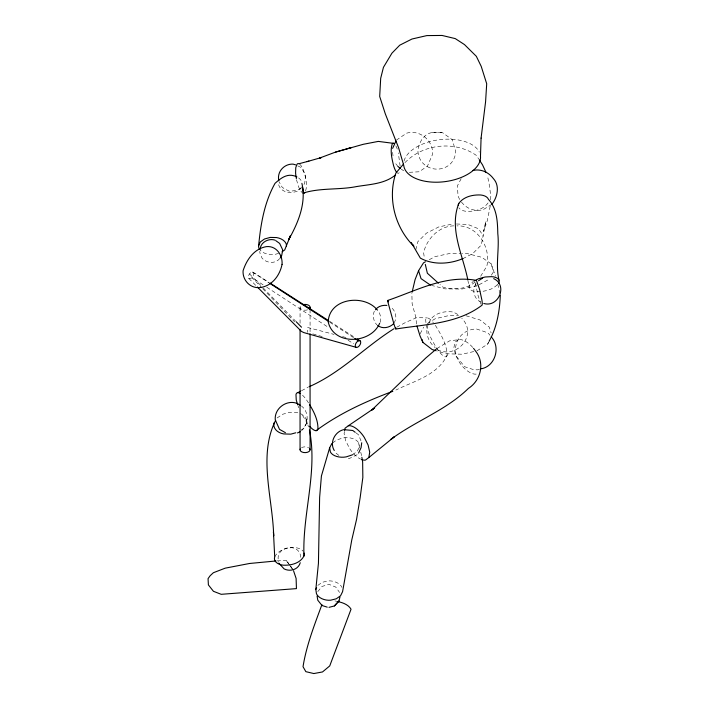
<?xml version="1.0" encoding="UTF-8"?>
<svg xmlns="http://www.w3.org/2000/svg" width="709" height="709" viewBox="0 0 709 709"><rect width="100%" height="100%" fill="white"/><g stroke="black" fill="none" stroke-linecap="round" stroke-linejoin="round"><path stroke-width="0.53" stroke-dasharray="3.54 2.66" d="M307.538 332.397L307.546 330.164M400.124 165.995L398.307 152.914M490.211 206.124L487.296 220.641L483.458 231.382L485.887 221.27L481.278 245.048L472.655 253.671L463.092 258.546M490.601 199.778L490.788 196.606L489.467 185.749L487.411 175.415M344.459 431.462L344.095 433.607L345.717 440.803L349.555 448.425A15.935 7.161 52.4 0 0 360.553 459.095M380.299 322.311L380.254 315.434L378.969 311.517M415.793 249.772L417.69 241.884L426.304 233.261L438.738 226.933L453.29 223.876M374.317 311.162C372.287 315.727 373.483 321.115 376.771 324.775M305.641 190.854C307.6 184.313 305.57 177.232 303.7 170.869A11.45 3.944 75.4 0 0 298.968 163.744M428.342 324.279C424.478 332.344 428.528 342.332 435.202 347.649M428.75 323.304C432.224 313.334 443.931 310.569 453.388 312.066L459.911 315.611M301.44 186.901L300.634 188.709L297 191.386L292.073 192.591L286.817 192.086A9.509 6.922 20.6 0 1 278.619 182.816M304.001 184.491L304.728 182.957L305.597 175.229L301.219 167.519L297.496 165.755M476.918 350.831L487.57 344.255L488.572 342.323M393.974 322.941C397.669 317.898 395.48 310.489 390.748 306.935M461.16 178.668L457.402 185.864L458.041 196.012L459.981 200.257M420.207 333.726L423.645 327.15M487.57 344.255L488.554 342.376M317.783 591.625L322.028 586.449L328.994 584.349L335.765 587.087L339.602 592.485M435.335 325.298C440.954 334.311 446.688 344.104 447.184 354.961C438.002 375.185 414.012 380.981 395.879 390.065M491.364 275.207L493.57 271.715L491.098 263.766L481.695 257.278L467.213 253.556L461.993 253.485M476.164 283.671C471.653 289.254 473.931 298.826 480.401 301.839M274.711 556.902C278.495 549.519 287.641 547.321 295.334 547.667A11.477 7.258 -4.8 0 1 303.23 551.327M480.64 276.297L486.817 266.185C491.319 247.432 477.175 224.753 456.871 225.905M488.084 202.907C483.175 209.713 474.099 211.699 466.132 211.3A11.539 6.691 -7.6 0 1 458.847 207.755M497.284 284.726C492.143 290.176 484.025 291.629 476.811 291.709A11.45 5.902 -9.7 0 1 469.739 284.965L473.009 281.615M404.954 162.636C422.936 143.874 454.965 140.276 476.404 155.448L478.637 158.869M279.727 258.546C275.314 264.085 266.566 263.323 262.091 258.191L259.893 252.962L259.822 251.332M475.021 282.031C466.469 289.414 453.406 290.043 442.921 287.11L439.926 284.486M301.6 430.62C308.725 424.487 309.31 412.133 301.582 406.097M301.157 188.071L297.541 190.225L289.68 191.333L284.265 188.771L282.005 186.963L278.983 181.708M436.85 348.58L449.586 340.861L458.377 339.708A16.263 7.684 49.8 0 1 472.814 347.507M458.377 339.708L454.868 342.341L453.875 347.853L455.586 355.138L459.671 362.769A16.263 7.675 49.8 0 0 476.732 373.998M332.636 442.957L336.553 440.032L342.837 437.985A12.567 7.418 -0.3 0 1 358.63 442.833L359.817 448.044M352.479 454.832L357.185 451.323L359.383 447.042L358.639 442.833M317.836 585.386L322.108 582.355L327.78 580.946A11.388 7.338 10.5 0 1 341.951 587.406M396.322 140.152L406.629 133.186C419.755 129.153 434.041 141.038 432.419 154.668L427.456 166.092L419.17 171.773L409.04 172.331M277.086 417.973L282.625 414.269L289.671 412.346L296.823 412.576A12.505 9.182 1.8 0 1 306.306 423.769L303.372 428.52L300.997 430.106M427.288 323.632L435.282 318.696L450.055 315.301L458.581 315.549M491.869 204.36L483.184 209.66C473.958 211.991 465.964 208.357 460.628 201.001M429.229 259.733L434.936 256.64L450.525 253.326L460.956 253.468M479.107 284.734L488.607 279.568M396.774 327.212L405.973 322.24L416.803 317.597L427.332 317.924M301.529 390.703L308.06 387.256M357.15 454.682L349.404 458.475L346.329 458.218M431.684 132.574C422.803 134.462 418.399 143.528 417.947 151.912C420.632 175.105 454.23 174.768 455.71 151.46L452.298 139.735L442.416 132.583L431.684 132.574L442.416 132.583M479.435 369.221L477.494 369.868L473.452 369.611L464.608 366.713L456.401 356.361C452.546 342.163 461.515 329.561 476.324 328.932L484.885 331.759L488.661 333.584L489.91 335.215M278.646 253.388L274.817 254.425L268.631 254.292A10.972 7.037 9.3 0 1 260.176 250.091M473.745 351.558L462.135 354.225L446.165 353.764L437.161 351.052M477.21 285.762L461.612 289.077L444.924 288.847L431.48 285.381M453.804 225.861C438.915 226.127 426.791 238.809 423.601 252.67L424.381 258.005M277.033 560.89L286.25 560.491L288.696 563.522M456.419 223.991L467.878 224.434L478.619 228.821L483.405 236.186M334.896 600.895L336.846 601.356M437.577 349.812C457.137 359.303 478.15 334.648 461.763 318.314M307.546 327.443L334.063 334.391M342.553 336.615L346.79 337.732M312.82 333.904L323.384 336.908M466.035 315.762L480.037 319.981L489.307 327.133L491.098 332.911M401.259 169.203L403.722 170.772M253.299 272.309A3.802 2.145 -57.3 0 1 251.314 278.194A3.802 2.145 -57.3 0 1 248.584 275.606A3.802 2.145 -57.3 0 1 253.299 272.309L269.11 282.457M329.543 321.248L354.651 337.369M252.218 271.972L268.844 282.74M329.818 322.24L353.844 337.794M263.092 284.823L252.005 277.6L261.905 287.872M266.788 287.234L328.675 327.567M348.075 340.214L353.623 343.821M338.884 455.408L334.967 452.342M356.033 432.915L358.497 434.741L361.342 441.787M248.832 278.433L255.798 285.452M249.488 273.878L262.49 287.207M263.261 287.987L295.387 320.92M262.667 288.66L294.66 321.833M398.006 166.491L394.275 161.944M288.758 563.735L286.25 560.491L289.901 565.631M290.504 566.491L292.941 569.912M289.387 564.541L291.762 568.104M308.495 402.907L306.315 399.548A15.935 5.052 60 0 0 301.555 394.381M307.6 423.796L301.36 413.418M291.036 566.624L293.039 569.939M481.039 304.214L478.185 295.99L475.872 285.328A9.509 1.303 77 0 1 475.517 281.703M491.098 263.766L495.502 276.085M298.055 405.849L298.657 407.772M306.058 418.913L308.504 426.933M296.504 179.714L298.294 185.988A11.45 3.944 75.4 0 0 303.035 193.114M497.753 284.141L500.067 294.226M360.766 452.218L361.714 456.392M467.851 280.082L469.323 288.164M416.653 323.978L415.447 315.851L412.124 303.638L411.867 293.207M300.767 557.318C299.597 541.064 273.054 546.967 278.956 562.37M392.582 152.32L393.344 158.346M310.072 309.523L310.072 332.707M300.058 307.316L300.058 323.88M301.52 447.698A5.007 2.889 0 0 1 308.601 447.698M307.564 309.815A5.007 2.889 0 0 1 301.52 309.354A5.007 2.889 0 0 1 300.731 305.871M298.595 177.932A9.509 6.922 20.6 0 1 301.52 181.247M399.149 172.624A11.539 3.182 77.8 0 1 397.527 173.111M395.852 145.868A11.539 3.182 77.8 0 1 397.802 150.778M447.184 354.97A16.263 4.484 61.2 0 1 437.542 349.484C431.932 340.471 426.189 330.686 425.692 319.821A16.263 4.484 61.2 0 1 433.341 322.63M404.033 161.04A38.658 21.155 -7.2 0 1 439.97 139.638A38.658 21.155 -7.2 0 1 479.319 152.116"/><path stroke-width="1.06" d="M361.723 442.753L361.049 447.751L358.568 453.069M500.297 295.236C499.765 309.647 497.31 324.633 491.009 337.679M275.624 420.348C257.828 455.71 272.841 498.454 273.683 535.915L273.435 531.812L274.711 556.902A11.477 7.258 -4.8 0 0 283.361 565.188C291.053 565.543 300.199 563.336 303.984 555.962C302.238 513.883 317.924 471.769 309.416 429.938M361.865 457.305L362.645 461.878L362.848 477.476L360.145 497.718L356.547 519.458L351.779 539.948L342.58 591.687L340.568 595.746L336.305 598.786L330.633 600.195A11.388 7.338 10.5 0 1 316.462 593.734L315.824 589.454L318.438 563.292L319.626 497.408L321.416 475.987L329.65 447.831L331.847 443.542M259.654 249.408A10.972 7.037 9.3 0 1 258.643 245.624C260.726 224.044 264.297 202.552 275.021 183.339C280.268 178.65 286.498 173.519 294.049 175.814A9.509 6.922 20.6 0 1 296.903 176.887M339.957 597.031L338.955 601.002L334.329 605.973L328.976 607.356M260.168 249.311C260.425 242.248 268.702 237.976 275.083 240.156M344.645 430.39L345.008 428.245L348.287 425.79L374.671 407.932L371.56 410.263L425.852 357.965L436.85 348.58M361.652 459.574A15.935 7.161 52.4 0 0 365.534 460.026L368.813 457.571L369.726 452.209L368.104 445.013L364.266 437.391A15.935 7.161 52.4 0 0 348.287 425.79M412.115 292.161L415.084 279.612L418.576 270.678L423.53 262.826L425.427 261.798M499.012 280.188C495.334 264.812 499.508 249.178 497.807 233.678C497.514 221.589 497.089 208.747 488.448 199.326A11.539 6.691 -7.6 0 0 480.782 194.993C472.814 194.594 463.739 196.579 458.829 203.386C448.93 228.635 462.623 254.442 467.674 279.071M282.217 251.695L284.708 249.94L290.415 235.769L288.474 240.041C298.09 222.963 306.527 203.199 301.901 183.339M321.939 604.6C314.486 624.815 306.403 645.456 303.027 666.708L305.845 671.662L313.839 673.55L322.515 671.946L329.738 665.911L351.044 609.217C348.482 604.706 342.739 602.57 337.812 601.595M392.618 148.385L395.906 141.064M258.643 245.624L260.38 241.902L264.528 238.977L270.271 237.418L276.457 237.55A10.972 7.028 9.4 0 1 286.445 246.218M315.824 589.454L316.631 587.823M489.068 341.366L490.575 338.477M491.869 204.36C497.434 197.332 500.049 185.829 493.446 178.65C488.536 172.083 480.799 168.556 472.557 170.506M300.244 562.724C298.347 569.637 290.123 571.941 284.114 568.902L279.098 563.433M379.678 323.224C371.011 343.918 333.673 345.93 328.214 321.93C329.144 297.948 364.293 293.677 377.472 310.134M280.285 258.005L281.757 255.275L282.678 249.825L279.63 243.409L275.845 240.706M375.486 309.789C377.932 306.173 382.727 304.994 386.884 305.384M334.329 605.973L338.955 601.002M403.43 164.16L395.888 173.04C387.353 198.343 394.94 227.669 413.888 246.307L412.798 244.632M368.813 457.571L394.142 436.921L391.022 439.261C415.864 420.8 446.032 410.289 468.41 388.399C480.87 380.529 485.16 362.671 475.438 350.928A16.263 7.684 49.8 0 0 473.532 348.358M393.557 323.738C389.525 327.824 382.248 329.322 377.64 325.342M394.018 328.71C364.913 346.993 340.914 372.872 309.009 386.759M316.054 430.691C339.363 413.409 365.747 401.418 392.813 391.306M478.513 280.764L482.669 278.096M395.578 174.901C384.695 184.003 369.832 184.331 356.467 186.582C338.796 190.092 320.397 187.637 303.035 193.114A11.45 3.944 75.4 0 0 305.038 192.538M297.86 392.653L300.607 391.191M473.922 281.145L478.486 278.77L485.098 276.997L491.514 276.643A11.45 5.902 -9.7 0 1 498.595 283.387M463.092 258.546C449.719 264.138 433.394 265.317 420.34 258.111L411.273 242.513M297.443 432.933L300.297 431.684M396.898 172.597A11.539 3.182 77.8 0 1 393.601 165.729C391.926 158.674 389.923 150.999 392.254 143.883A11.539 3.182 77.8 0 1 393.876 143.404L378.305 141.401L363.283 144.299L335.57 152.089L319.475 158.098L321.425 157.531L306.9 161.67M387.699 300.439C415.713 290.965 444.321 275.207 474.755 280.082M480.401 368.893C495.059 367.191 501.174 347.02 491.16 336.846M352.479 454.832L346.196 456.888A12.567 7.418 -0.3 0 1 330.403 452.032L329.65 447.831M348.482 148.447L351.106 147.702L335.57 152.089M295.821 432.774L290.796 434.156L283.635 433.926A12.505 9.182 1.8 0 1 274.153 422.724M308.911 161.094L298.968 163.744A11.45 3.944 75.4 0 0 296.965 164.32L295.759 167.678L295.591 173.173L296.353 178.624M395.764 329.029C425.099 324.243 457.261 324.04 481.96 305.251A9.509 1.303 77 0 0 481.934 300.191L479.621 289.529L476.767 281.305A9.509 1.303 77 0 0 475.836 280.268M275.934 560.979L249.577 563.478L225.214 568.157L213.365 572.73L210.13 575.735L208.056 578.65L208.393 584.916L213.427 591.297L221.199 594.31L296.442 588.621L296.105 578.42L293.544 570.772M483.786 303.461C498.383 307.954 508.14 285.186 493.686 278.637M356.237 347.348L303.798 332.583L301.502 331.449L257.349 287.003M295.626 164.869L293.03 164.107C284.096 163.726 276.732 171.862 278.832 180.733M436.159 350.742L432.153 349.537L422.892 342.385L420.047 335.96L416.954 326.007M327.248 607.152L322.019 605.504L317.783 600.222L317.091 596.039M300.634 405.575C290.309 397.191 274.108 406.798 275.26 419.799L279.514 429.362L285.426 432.676M270.04 283.051L328.613 320.654M357.442 339.159L360.225 340.949A3.802 2.145 -57.3 0 1 358.24 346.834A3.802 2.145 -57.3 0 1 355.51 344.246A3.802 2.145 -57.3 0 1 360.225 340.949M269.766 283.343L328.896 321.638M354.766 338.397L358.462 340.79M430.452 285.115L421.04 278.637L418.576 270.678M355.209 432.304L352.745 430.478L343.661 429.654C334.861 431.684 329.348 442.629 334.276 450.525M398.006 166.491L400.443 168.529M438.419 283.166L427.359 273.222L425.311 264.395M296.149 321.709L301.502 327.195M479.187 159.729L482.528 164.869L486.082 172.535M309.576 404.591C313.963 411.858 318.049 419.985 317.951 428.661A15.935 5.052 60 0 1 309.665 426.348M297.753 404.892L296.256 400.08L295.972 394.683A15.935 5.052 60 0 1 300.519 393.628M421.997 339.505L422.892 342.385M302.628 187.477L303.363 191.634L302.991 189.454M310.072 307.316L310.072 309.523M310.072 333.815L310.072 449.736M300.058 329.393L300.058 449.736M309.399 448.292A5.007 2.889 0 0 1 305.712 452.608A5.007 2.889 0 0 1 300.226 448.992M303.771 304.524A5.007 2.889 0 0 1 309.035 305.552A5.007 2.889 0 0 1 309.399 308.761M304.108 553.055A11.477 7.258 -4.8 0 1 303.993 555.962M395.595 327.593A10.972 0.461 74 0 1 393.832 323.685L387.858 301.874A10.972 0.461 74 0 1 388.337 301.874M458.236 205.202A11.539 6.691 -7.6 0 1 458.829 203.386M481.083 138.104L480.48 156.131A38.658 21.155 -7.2 0 1 444.224 181.734A38.658 21.155 -7.2 0 1 403.713 165.241L398.644 147.889L385.271 113.741L379.696 96.459L380.689 78.318L383.445 67.32L391.917 53.193L399.725 45.199L411.991 39.013L426.853 35.592L442.053 35.45L455.267 38.605L464.484 44.587L476.324 56.295L481.225 66.389L486.702 83.768L485.576 101.839L481.083 138.104M282.058 264.368C279.816 275.526 272.096 285.931 260.221 287.535C250.49 288.785 242.425 280.365 243.072 270.803C246.537 259.769 254.168 248.744 266.292 246.643C276.386 245.509 282.767 255.16 282.058 264.368"/></g></svg>
